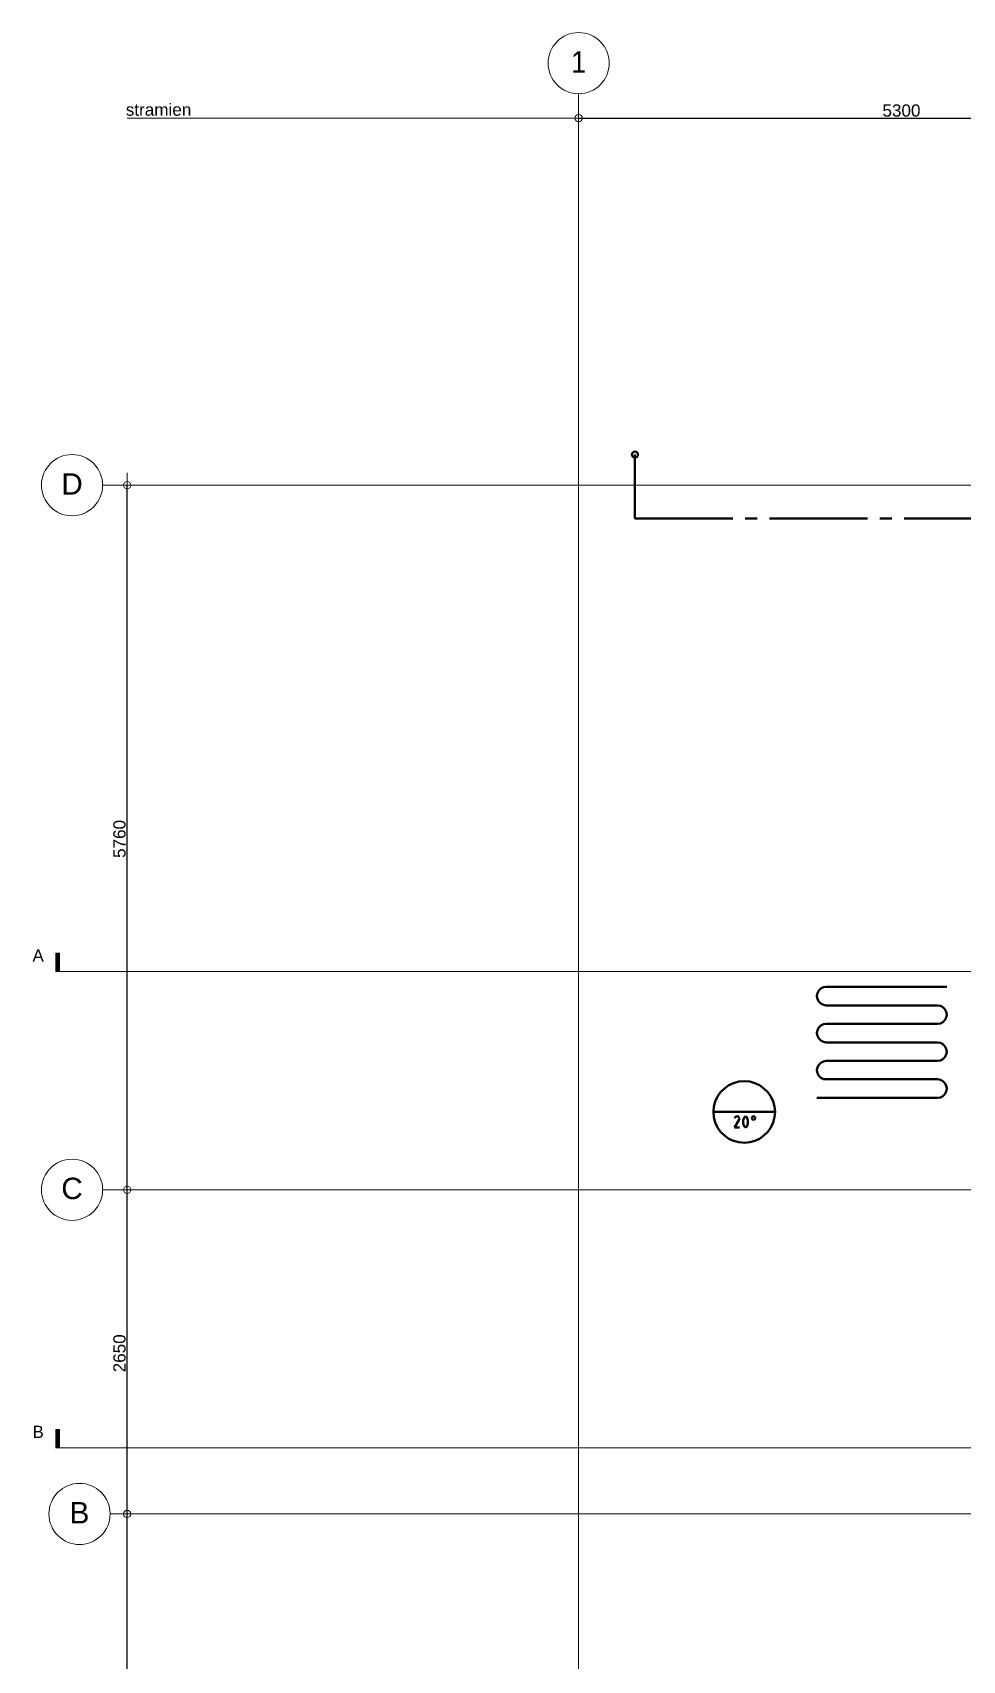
# Model space of a CAD drawing. Header units: metres. Extents: x -4.5 to 35.1, y -3.6 to 25.4.
# Drawn here: x -4.46 to 3.14, y 11.65 to 24.96 of the extents above; entities that cross this region are included whole.
import ezdxf

# ---------------------------------------------------------------- set-up
doc = ezdxf.new("R2010")
doc.units = ezdxf.units.M
doc.header["$PDMODE"] = 65
doc.linetypes.add('STRICHPUNKT2_S5', pattern=[1.1, 0.8, -0.1, 0.1, -0.1])
doc.layers.add('New_A Stramien', color=7, linetype='Continuous', lineweight=13)
doc.layers.add('Standard', color=7, linetype='Continuous', lineweight=25)
doc.styles.add('ARIAL', font='ARIAL.TTF')
doc.dimstyles.new('_DIMSTYLE_2', dxfattribs={"dimtxt": 0.1, "dimasz": 0.2, "dimexe": 0, "dimexo": 0, "dimgap": 0.05, "dimtad": 2, "dimdec": 0, "dimlfac": 1000, "dimrnd": 1, "dimdsep": 46, "dimtxsty": 'ARIAL', "dimblk1": 'ALL_ML_KREIS', "dimblk2": 'ALL_ML_KREIS', "dimsah": 1, "dimcen": 0, "dimclrd": 9, "dimclre": 9, "dimclrt": 9, "dimadec": 0, "dimazin": 0, "dimtfac": 1, "dimtdec": 0, "dimtix": 1, "dimtmove": 2, "dimatfit": 3, "dimfxl": 0, "dimtzin": 0, "dimlwd": 0, "dimlwe": 13, "dimarcsym": 0})
doc.dimstyles.new('_DIMSTYLE_3', dxfattribs={"dimtxt": 0.1, "dimasz": 0.2, "dimexe": 0, "dimexo": 0, "dimgap": 0.05, "dimtad": 2, "dimdec": 0, "dimlfac": 1000, "dimrnd": 1, "dimdsep": 46, "dimtxsty": 'ARIAL', "dimblk1": 'ALL_ML_KREIS', "dimblk2": 'ALL_ML_KREIS', "dimsah": 1, "dimcen": 0, "dimclrd": 9, "dimclre": 9, "dimclrt": 9, "dimadec": 0, "dimazin": 0, "dimtfac": 1, "dimtdec": 0, "dimtix": 1, "dimtmove": 2, "dimatfit": 3, "dimfxl": 0, "dimtzin": 0, "dimlwd": 0, "dimlwe": 13, "dimarcsym": 0})

# ---------------------------------------------------------------- blocks, each defined once
blk = doc.blocks.new('COMPLEXOBJECT_0')
at = {"layer": 'Standard', "color": 252, "linetype": 'Continuous', "lineweight": 13, "insert": (-4.14, 21.27), "char_height": 0.175, "width": 0.26487, "attachment_point": 5, "style": 'ARIAL'}
blk.add_mtext('\\W0.99;D', dxfattribs=at)
blk = doc.blocks.new('ALL_ML_KREIS')
at = {"color": 0, "linetype": 'ByBlock', "lineweight": -2}
for p, q in [((-1, 0), (0.5, 0)), ((0, -0.5), (0, 0.5))]:
    blk.add_line(p, q, dxfattribs=at)
blk.add_circle((0, 0), 0.15, dxfattribs=at)
blk = doc.blocks.new('*D5')
at = {"layer": 'DEFPOINTS', "color": 252, "linetype": 'Continuous', "lineweight": 13}
for p in [(0, 24.26), (0, 24.26), (5.3, 24.26)]:
    blk.add_point(p, dxfattribs=at)
at = {"layer": 'Standard', "color": 9, "linetype": 'Continuous', "lineweight": -2}
for p, q in [((0, 24.26), (0, 24.26)), ((5.3, 24.26), (5.3, 24.26))]:
    blk.add_line(p, q, dxfattribs=at)
at = {"layer": 'Standard', "color": 252, "linetype": 'Continuous', "lineweight": -2}
blk.add_line((0, 24.26), (5.3, 24.26), dxfattribs=at)
at = {"layer": 'Standard', "color": 9, "linetype": 'Continuous', "lineweight": 13, "xscale": 0.2, "yscale": 0.2, "zscale": 0.2, "rotation": 180}
blk.add_blockref('ALL_ML_KREIS', (0, 24.26), dxfattribs=at)
at = {"layer": 'Standard', "color": 9, "linetype": 'Continuous', "lineweight": 13, "xscale": 0.2, "yscale": 0.2, "zscale": 0.2}
blk.add_blockref('ALL_ML_KREIS', (5.3, 24.26), dxfattribs=at)
at = {"layer": 'Standard', "color": 9, "linetype": 'Continuous', "lineweight": 13, "insert": (2.638, 24.322), "char_height": 0.1, "width": 0.4, "attachment_point": 5, "style": 'ARIAL'}
blk.add_mtext('\\A1;{5300}', dxfattribs=at)
blk = doc.blocks.new('*D8')
at = {"layer": 'DEFPOINTS', "color": 252, "linetype": 'Continuous', "lineweight": 13}
for p in [(-3.69, 21.26), (-3.69, 15.5), (-3.69, 15.5)]:
    blk.add_point(p, dxfattribs=at)
at = {"layer": 'Standard', "color": 9, "linetype": 'Continuous', "lineweight": -2}
for p, q in [((-3.69, 21.26), (-3.69, 21.26)), ((-3.69, 15.5), (-3.69, 15.5))]:
    blk.add_line(p, q, dxfattribs=at)
at = {"layer": 'Standard', "color": 252, "linetype": 'Continuous', "lineweight": -2}
blk.add_line((-3.69, 15.5), (-3.69, 21.26), dxfattribs=at)
at = {"layer": 'Standard', "color": 9, "linetype": 'Continuous', "lineweight": 13, "xscale": 0.2, "yscale": 0.2, "zscale": 0.2}
for p, rotation in [((-3.69, 21.26), 90), ((-3.69, 15.5), -90.00000000000001)]:
    blk.add_blockref('ALL_ML_KREIS', p, dxfattribs=dict(at, rotation=rotation))
at = {"layer": 'Standard', "color": 9, "linetype": 'Continuous', "lineweight": 13, "insert": (-3.752, 18.368), "char_height": 0.1, "width": 0.4, "attachment_point": 5, "rotation": 90, "style": 'ARIAL'}
blk.add_mtext('\\A1;{5760}', dxfattribs=at)
blk = doc.blocks.new('NSY101')
at = {"color": 0, "linetype": 'ByBlock', "lineweight": -2}
blk.add_circle((0, 0), 0.05, dxfattribs=at)
blk = doc.blocks.new('COMPLEXOBJECT_1')
at = {"layer": 'Standard', "color": 252, "linetype": 'Continuous', "lineweight": 13, "insert": (0, 24.72), "char_height": 0.175, "width": 0.21605, "attachment_point": 5, "style": 'ARIAL'}
blk.add_mtext('\\W0.90;1', dxfattribs=at)
blk = doc.blocks.new('*D12')
at = {"layer": 'DEFPOINTS', "color": 252, "linetype": 'Continuous', "lineweight": 13}
for p in [(0, 24.26), (0, 24.26), (5.3, 24.26)]:
    blk.add_point(p, dxfattribs=at)
at = {"layer": 'Standard', "color": 9, "linetype": 'Continuous', "lineweight": -2}
for p, q in [((0, 24.26), (0, 24.26)), ((5.3, 24.26), (5.3, 24.26))]:
    blk.add_line(p, q, dxfattribs=at)
at = {"layer": 'Standard', "color": 252, "linetype": 'Continuous', "lineweight": -2}
blk.add_line((0, 24.26), (5.3, 24.26), dxfattribs=at)
at = {"layer": 'Standard', "color": 9, "linetype": 'Continuous', "lineweight": 13, "xscale": 0.2, "yscale": 0.2, "zscale": 0.2, "rotation": 180}
blk.add_blockref('ALL_ML_KREIS', (0, 24.26), dxfattribs=at)
at = {"layer": 'Standard', "color": 9, "linetype": 'Continuous', "lineweight": 13, "xscale": 0.2, "yscale": 0.2, "zscale": 0.2}
blk.add_blockref('ALL_ML_KREIS', (5.3, 24.26), dxfattribs=at)
at = {"layer": 'Standard', "color": 9, "linetype": 'Continuous', "lineweight": 13, "insert": (2.638, 24.322), "char_height": 0.1, "width": 0.4, "attachment_point": 5, "style": 'ARIAL'}
blk.add_mtext('\\A1;{5300}', dxfattribs=at)
blk = doc.blocks.new('*D13')
at = {"layer": 'DEFPOINTS', "color": 252, "linetype": 'Continuous', "lineweight": 13}
for p in [(-3.69, 12.85), (-3.69, 1), (-3.69, 1)]:
    blk.add_point(p, dxfattribs=at)
at = {"layer": 'Standard', "color": 9, "linetype": 'Continuous', "lineweight": -2}
for p, q in [((-3.69, 12.85), (-3.69, 12.85)), ((-3.69, 1), (-3.69, 1))]:
    blk.add_line(p, q, dxfattribs=at)
at = {"layer": 'Standard', "color": 252, "linetype": 'Continuous', "lineweight": -2}
blk.add_line((-3.69, 1), (-3.69, 12.85), dxfattribs=at)
at = {"layer": 'Standard', "color": 9, "linetype": 'Continuous', "lineweight": 13, "xscale": 0.2, "yscale": 0.2, "zscale": 0.2}
for p, rotation in [((-3.69, 12.85), 90), ((-3.69, 1), -90.00000000000001)]:
    blk.add_blockref('ALL_ML_KREIS', p, dxfattribs=dict(at, rotation=rotation))
at = {"layer": 'Standard', "color": 9, "linetype": 'Continuous', "lineweight": 13, "insert": (-3.752, 6.909), "char_height": 0.1, "width": 0.5, "attachment_point": 5, "rotation": 90, "style": 'ARIAL'}
blk.add_mtext('\\A1;{11850}', dxfattribs=at)
blk = doc.blocks.new('*D14')
at = {"layer": 'DEFPOINTS', "color": 252, "linetype": 'Continuous', "lineweight": 13}
for p in [(-3.69, 15.5), (-3.69, 12.85), (-3.69, 12.85)]:
    blk.add_point(p, dxfattribs=at)
at = {"layer": 'Standard', "color": 9, "linetype": 'Continuous', "lineweight": -2}
for p, q in [((-3.69, 15.5), (-3.69, 15.5)), ((-3.69, 12.85), (-3.69, 12.85))]:
    blk.add_line(p, q, dxfattribs=at)
at = {"layer": 'Standard', "color": 252, "linetype": 'Continuous', "lineweight": -2}
blk.add_line((-3.69, 12.85), (-3.69, 15.5), dxfattribs=at)
at = {"layer": 'Standard', "color": 9, "linetype": 'Continuous', "lineweight": 13, "xscale": 0.2, "yscale": 0.2, "zscale": 0.2}
for p, rotation in [((-3.69, 15.5), 90), ((-3.69, 12.85), -90.00000000000001)]:
    blk.add_blockref('ALL_ML_KREIS', p, dxfattribs=dict(at, rotation=rotation))
at = {"layer": 'Standard', "color": 9, "linetype": 'Continuous', "lineweight": 13, "insert": (-3.752, 14.163), "char_height": 0.1, "width": 0.4, "attachment_point": 5, "rotation": 90, "style": 'ARIAL'}
blk.add_mtext('\\A1;{2650}', dxfattribs=at)
blk = doc.blocks.new('*D15')
at = {"layer": 'DEFPOINTS', "color": 252, "linetype": 'Continuous', "lineweight": 13}
for p in [(-3.69, 21.26), (-3.69, 15.5), (-3.69, 15.5)]:
    blk.add_point(p, dxfattribs=at)
at = {"layer": 'Standard', "color": 9, "linetype": 'Continuous', "lineweight": -2}
for p, q in [((-3.69, 21.26), (-3.69, 21.26)), ((-3.69, 15.5), (-3.69, 15.5))]:
    blk.add_line(p, q, dxfattribs=at)
at = {"layer": 'Standard', "color": 252, "linetype": 'Continuous', "lineweight": -2}
blk.add_line((-3.69, 15.5), (-3.69, 21.26), dxfattribs=at)
at = {"layer": 'Standard', "color": 9, "linetype": 'Continuous', "lineweight": 13, "xscale": 0.2, "yscale": 0.2, "zscale": 0.2}
for p, rotation in [((-3.69, 21.26), 90), ((-3.69, 15.5), -90.00000000000001)]:
    blk.add_blockref('ALL_ML_KREIS', p, dxfattribs=dict(at, rotation=rotation))
at = {"layer": 'Standard', "color": 9, "linetype": 'Continuous', "lineweight": 13, "insert": (-3.752, 18.368), "char_height": 0.1, "width": 0.4, "attachment_point": 5, "rotation": 90, "style": 'ARIAL'}
blk.add_mtext('\\A1;{5760}', dxfattribs=at)
blk = doc.blocks.new('COMPLEXOBJECT_5')
at = {"layer": 'Standard', "color": 252, "linetype": 'Continuous', "lineweight": 13, "insert": (-4.14, 15.51), "char_height": 0.175, "width": 0.26487, "attachment_point": 5, "style": 'ARIAL'}
blk.add_mtext('\\W0.99;C', dxfattribs=at)
blk = doc.blocks.new('COMPLEXOBJECT_6')
at = {"layer": 'Standard', "color": 252, "linetype": 'Continuous', "lineweight": 13, "insert": (-4.079, 12.86), "char_height": 0.175, "width": 0.24966, "attachment_point": 5, "style": 'ARIAL'}
blk.add_mtext('\\W0.99;B', dxfattribs=at)

msp = doc.modelspace()

# ---------------------------------------------------------------- hatches: boundary and pattern name
at = {"layer": 'Standard', "linetype": 'Continuous', "lineweight": 13}
for points in [[(-4.2721, 17.284), (-4.2421, 17.284), (-4.2421, 17.434), (-4.2721, 17.434)], [(-4.2721, 17.284), (-4.2421, 17.284), (-4.2421, 17.434), (-4.2721, 17.434)], [(-4.2721, 13.3895), (-4.2421, 13.3895), (-4.2421, 13.5395), (-4.2721, 13.5395)]]:
    msp.add_hatch(color=0, dxfattribs=at).paths.add_polyline_path(points)

# ---------------------------------------------------------------- linework, layer by layer
at = {"layer": 'New_A Stramien', "color": 252, "linetype": 'Continuous', "lineweight": 13}
for p, q in [((0, 23.46), (0, 24.46)), ((0, 23.46), (0, 24.46)), ((0, -1.8), (0, 23.46)), ((0, -1.8), (0, 23.46)), ((0, -1.8), (0, 23.46)), ((-2.89, 21.26), (-3.89, 21.26)), ((-2.89, 21.26), (-3.89, 21.26)), ((-2.89, 21.26), (25.9, 21.26)), ((-2.89, 21.26), (25.9, 21.26)), ((-2.89, 21.26), (25.9, 21.26)), ((-2.89, 15.5), (-3.89, 15.5)), ((-2.89, 15.5), (25.9, 15.5)), ((-2.89, 15.5), (25.9, 15.5)), ((-2.8287, 12.85), (-3.8287, 12.85)), ((-2.8287, 12.85), (25.9613, 12.85)), ((-2.8287, 12.85), (25.9613, 12.85))]:
    msp.add_line(p, q, dxfattribs=at)
for centre, start, end in [((0, 24.71), 90, 270), ((0, 24.71), 90, 270), ((0, 24.71), 270, 90), ((0, 24.71), 270, 90), ((-4.14, 21.26), 0, 180), ((-4.14, 21.26), 0, 180), ((-4.14, 21.26), 180, 0), ((-4.14, 21.26), 180, 0), ((-4.14, 15.5), 0, 180), ((-4.14, 15.5), 180, 0), ((-4.0787, 12.85), 0, 180), ((-4.0787, 12.85), 180, 0)]:
    msp.add_arc(centre, 0.25, start, end, dxfattribs=at)
at = {"layer": 'Standard', "color": 252, "linetype": 'Continuous', "lineweight": 13}
for p, q in [((0, 24.26), (-3.69, 24.26)), ((0, 24.26), (-3.69, 24.26)), ((-4.2421, 17.434), (-4.2721, 17.434)), ((-4.2721, 17.434), (-4.2721, 17.284)), ((-4.2421, 17.434), (-4.2721, 17.434)), ((-4.2721, 17.434), (-4.2721, 17.284)), ((-4.2421, 17.284), (-4.2421, 17.434)), ((-4.2421, 17.284), (-4.2421, 17.434)), ((-4.2721, 17.284), (-4.2421, 17.284)), ((-4.2721, 17.284), (-3.7621, 17.284)), ((-4.2721, 17.284), (-4.2421, 17.284)), ((-4.2721, 17.284), (-3.7621, 17.284)), ((-4.1221, 17.284), (26.8317, 17.284)), ((-4.1221, 17.284), (26.8317, 17.284)), ((-4.1221, 17.284), (26.8317, 17.284)), ((-4.2421, 13.5395), (-4.2721, 13.5395)), ((-4.2721, 13.5395), (-4.2721, 13.3895)), ((-4.2421, 13.3895), (-4.2421, 13.5395)), ((-4.2721, 13.3895), (-4.2421, 13.3895)), ((-4.2721, 13.3895), (-3.7621, 13.3895)), ((-4.1221, 13.3895), (26.8317, 13.3895)), ((-4.1221, 13.3895), (26.8317, 13.3895))]:
    msp.add_line(p, q, dxfattribs=at)
at = {"layer": 'Standard', "color": 5, "linetype": 'STRICHPUNKT2_S5', "lineweight": 50}
for p, q in [((0.46, 21.51), (0.46, 20.9863)), ((0.46, 20.9863), (9.755, 20.9863))]:
    msp.add_line(p, q, dxfattribs=at)
at = {"layer": 'Standard', "color": 52, "linetype": 'Continuous', "lineweight": 50}
for p, q in [((1.952, 17.1073), (1.9477, 17.0844)), ((1.9477, 17.0844), (1.9477, 17.0823)), ((1.9477, 17.0823), (1.952, 17.0594)), ((1.9624, 17.1282), (1.952, 17.1073)), ((1.952, 17.0594), (1.9624, 17.0386)), ((1.9791, 17.1448), (1.9624, 17.1282)), ((1.9624, 17.0386), (1.9791, 17.0219)), ((1.9999, 17.1553), (1.9791, 17.1448)), ((2.0228, 17.1594), (1.9999, 17.1553)), ((3.0084, 17.1594), (2.0228, 17.1594)), ((1.9791, 17.0219), (1.9999, 17.0115)), ((1.9999, 17.0115), (2.0228, 17.0074)), ((2.0228, 17.0074), (2.9333, 17.0074)), ((2.9333, 17.0074), (2.9562, 17.0032)), ((2.9562, 17.0032), (2.977, 16.9928)), ((2.977, 16.9928), (2.9937, 16.9761)), ((2.9937, 16.9761), (3.0041, 16.9553)), ((3.0041, 16.9073), (2.9937, 16.8865)), ((3.0041, 16.9553), (3.0084, 16.9324)), ((3.0084, 16.9303), (3.0041, 16.9073)), ((3.0084, 16.9324), (3.0084, 16.9303)), ((1.952, 16.8052), (1.9477, 16.7823)), ((1.9477, 16.7823), (1.9477, 16.7802)), ((1.9477, 16.7802), (1.952, 16.7573)), ((1.9624, 16.8261), (1.952, 16.8052)), ((1.9791, 16.8427), (1.9624, 16.8261)), ((1.9999, 16.8532), (1.9791, 16.8427)), ((2.0228, 16.8552), (1.9999, 16.8532)), ((2.9333, 16.8552), (2.0228, 16.8552)), ((2.9562, 16.8594), (2.9333, 16.8552)), ((2.977, 16.8698), (2.9562, 16.8594)), ((2.9937, 16.8865), (2.977, 16.8698)), ((1.952, 16.7573), (1.9624, 16.7365)), ((1.9624, 16.7365), (1.9791, 16.7198)), ((1.9791, 16.7198), (1.9999, 16.7094)), ((1.9999, 16.7094), (2.0228, 16.7052)), ((2.0228, 16.7052), (2.9333, 16.7052)), ((2.9333, 16.7052), (2.9562, 16.7011)), ((2.9562, 16.7011), (2.977, 16.6907)), ((2.977, 16.6907), (2.9937, 16.674)), ((2.9937, 16.674), (3.0041, 16.6532)), ((3.0041, 16.6532), (3.0084, 16.6302)), ((1.9624, 16.5219), (1.952, 16.5011)), ((1.9791, 16.5385), (1.9624, 16.5219)), ((1.9999, 16.549), (1.9791, 16.5385)), ((2.0228, 16.5532), (1.9999, 16.549)), ((2.9333, 16.5532), (2.0228, 16.5532)), ((2.9562, 16.5573), (2.9333, 16.5532)), ((2.977, 16.5677), (2.9562, 16.5573)), ((2.9937, 16.5844), (2.977, 16.5677)), ((3.0041, 16.6052), (2.9937, 16.5844)), ((3.0084, 16.6282), (3.0041, 16.6052)), ((3.0084, 16.6302), (3.0084, 16.6282)), ((1.2663, 16.3719), (1.2268, 16.3552)), ((1.3101, 16.3844), (1.2663, 16.3719)), ((1.3541, 16.3886), (1.3101, 16.3844)), ((1.3978, 16.3844), (1.3541, 16.3886)), ((1.4393, 16.3719), (1.3978, 16.3844)), ((1.4791, 16.3552), (1.4393, 16.3719)), ((1.952, 16.5011), (1.9477, 16.4781)), ((1.9477, 16.4781), (1.9477, 16.476)), ((1.9477, 16.476), (1.952, 16.4531)), ((1.952, 16.4531), (1.9624, 16.4323)), ((1.9624, 16.4323), (1.9791, 16.4156)), ((1.9791, 16.4156), (1.9999, 16.4052)), ((1.9999, 16.4052), (2.0228, 16.4031)), ((2.0228, 16.4031), (2.9333, 16.4031)), ((2.9333, 16.4031), (2.9562, 16.399)), ((2.9562, 16.399), (2.977, 16.3886)), ((2.977, 16.3886), (2.9937, 16.3719)), ((2.9937, 16.3719), (3.0041, 16.3511)), ((1.1351, 16.2615), (1.1165, 16.2219)), ((1.1602, 16.299), (1.1351, 16.2615)), ((1.1916, 16.3281), (1.1602, 16.299)), ((1.2268, 16.3552), (1.1916, 16.3281)), ((1.5143, 16.3281), (1.4791, 16.3552)), ((1.5457, 16.299), (1.5143, 16.3281)), ((1.5708, 16.2615), (1.5457, 16.299)), ((1.5894, 16.2219), (1.5708, 16.2615)), ((2.9333, 16.2511), (1.9477, 16.2511)), ((2.9562, 16.2552), (2.9333, 16.2511)), ((2.977, 16.2656), (2.9562, 16.2552)), ((2.9937, 16.2823), (2.977, 16.2656)), ((3.0041, 16.3031), (2.9937, 16.2823)), ((3.0041, 16.3511), (3.0084, 16.3281)), ((3.0084, 16.3261), (3.0041, 16.3031)), ((3.0084, 16.3281), (3.0084, 16.3261)), ((1.1061, 16.1802), (1.1018, 16.1364)), ((1.1018, 16.1364), (1.606, 16.1364)), ((1.1018, 16.1364), (1.1061, 16.0927)), ((1.1165, 16.2219), (1.1061, 16.1802)), ((1.6018, 16.1802), (1.5894, 16.2219)), ((1.606, 16.1364), (1.6018, 16.1802)), ((1.6018, 16.0927), (1.606, 16.1364)), ((1.1061, 16.0927), (1.1165, 16.0489)), ((1.1165, 16.0489), (1.1351, 16.0094)), ((1.1351, 16.0094), (1.1602, 15.9739)), ((1.1602, 15.9739), (1.1916, 15.9427)), ((1.281, 16.0969), (1.2728, 16.0864)), ((1.3101, 16.0698), (1.2728, 16.0094)), ((1.2728, 16.0094), (1.3143, 16.0094)), ((1.2934, 16.101), (1.281, 16.0969)), ((1.3039, 16.0989), (1.2934, 16.101)), ((1.3101, 16.0906), (1.3039, 16.0989)), ((1.3143, 16.0802), (1.3101, 16.0906)), ((1.3101, 16.0698), (1.3143, 16.0802)), ((1.3541, 16.0948), (1.3456, 16.0698)), ((1.3456, 16.0698), (1.3456, 16.0406)), ((1.3456, 16.0406), (1.3541, 16.0156)), ((1.3642, 16.101), (1.3541, 16.0948)), ((1.3541, 16.0156), (1.3642, 16.0094)), ((1.3747, 16.0948), (1.3642, 16.101)), ((1.3642, 16.0094), (1.3747, 16.0156)), ((1.3831, 16.0698), (1.3747, 16.0948)), ((1.3747, 16.0156), (1.3831, 16.0406)), ((1.3831, 16.0406), (1.3831, 16.0698)), ((1.4184, 16.0969), (1.4145, 16.0864)), ((1.4145, 16.0864), (1.4184, 16.076)), ((1.4289, 16.101), (1.4184, 16.0969)), ((1.4184, 16.076), (1.4289, 16.0698)), ((1.4393, 16.0969), (1.4289, 16.101)), ((1.4289, 16.0698), (1.4393, 16.076)), ((1.4455, 16.0864), (1.4393, 16.0969)), ((1.4393, 16.076), (1.4455, 16.0864)), ((1.5143, 15.9427), (1.5457, 15.9739)), ((1.5457, 15.9739), (1.5708, 16.0094)), ((1.5708, 16.0094), (1.5894, 16.0489)), ((1.5894, 16.0489), (1.6018, 16.0927)), ((1.1916, 15.9427), (1.2268, 15.9177)), ((1.2268, 15.9177), (1.2663, 15.8989)), ((1.2663, 15.8989), (1.3101, 15.8885)), ((1.3101, 15.8885), (1.3541, 15.8844)), ((1.3541, 15.8844), (1.3978, 15.8885)), ((1.3978, 15.8885), (1.4393, 15.8989)), ((1.4393, 15.8989), (1.4791, 15.9177)), ((1.4791, 15.9177), (1.5143, 15.9427))]:
    msp.add_line(p, q, dxfattribs=at)
at = {"layer": 'Standard', "color": 5, "linetype": 'Continuous', "lineweight": 50}
msp.add_circle((0.46, 21.51), 0.025, dxfattribs=at)

# ---------------------------------------------------------------- block references
at = {"layer": 'New_A Stramien', "color": 252, "linetype": 'Continuous', "lineweight": 13, "xscale": 1e-09, "yscale": 1e-09, "zscale": 1e-09}
for p in [(0, 23.46), (0, 23.46), (0, 23.46), (0, 23.46), (-2.89, 21.26), (-2.89, 21.26), (-2.89, 21.26), (-2.89, 21.26), (-2.89, 15.5), (-2.89, 15.5), (-2.8287, 12.85), (-2.8287, 12.85)]:
    msp.add_blockref('NSY101', p, dxfattribs=at)
at = {"layer": 'Standard', "color": 252, "linetype": 'Continuous', "lineweight": 13}
for name in ['COMPLEXOBJECT_1', 'COMPLEXOBJECT_0', 'COMPLEXOBJECT_5', 'COMPLEXOBJECT_6']:
    msp.add_blockref(name, (0, 0), dxfattribs=at)

# ---------------------------------------------------------------- texts
at = {"layer": 'Standard', "color": 252, "linetype": 'Continuous', "lineweight": 13, "char_height": 0.1, "style": 'ARIAL'}
for s, insert, width, attachment_point in [('\\W1.00;stramien', (-3.1652, 24.2784), 0.588485, 9), ('\\W1.00;stramien', (-3.1652, 24.2784), 0.588485, 9), ('\\W0.99;A', (-4.4628, 17.4157), 0.142664, 4), ('\\W0.99;A', (-4.4628, 17.4157), 0.142664, 4), ('\\W0.99;B', (-4.4628, 13.5211), 0.142664, 4)]:
    msp.add_mtext(s, dxfattribs=dict(at, insert=insert, width=width, attachment_point=attachment_point))

# ---------------------------------------------------------------- dimensions: what is measured, and where the dimension line sits
at = {"layer": 'Standard', "color": 252, "linetype": 'Continuous', "lineweight": 13}
for dimstyle, picture in [('_DIMSTYLE_2', '*D5'), ('_DIMSTYLE_3', '*D12')]:
    dim = msp.add_linear_dim(base=(5.3, 24.26), p1=(0, 24.26), p2=(5.3, 24.26), dimstyle=dimstyle, override={"dimpost": '<>', "dimclrd": 9, "dimclre": 9, "dimclrt": 9, "dimlwd": 0, "dimlwe": 13}, dxfattribs=at)
    dim.commit()
    dim.dimension.update_dxf_attribs({"geometry": picture, "text_midpoint": (2.638, 24.3218), "dimtype": 160})
for base, p1, p2, picture, middle in [((-3.69, 21.26), (-3.69, 15.5), (-3.69, 21.26), '*D8', (-3.7517, 18.368)), ((-3.69, 21.26), (-3.69, 15.5), (-3.69, 21.26), '*D15', (-3.7517, 18.368)), ((-3.69, 15.5), (-3.69, 12.85), (-3.69, 15.5), '*D14', (-3.7517, 14.163)), ((-3.69, 12.85), (-3.69, 1), (-3.69, 12.85), '*D13', (-3.7517, 6.9091))]:
    dim = msp.add_linear_dim(base=base, p1=p1, p2=p2, angle=90, dimstyle='_DIMSTYLE_3', override={"dimpost": '<>', "dimclrd": 9, "dimclre": 9, "dimclrt": 9, "dimlwd": 0, "dimlwe": 13}, dxfattribs=at)
    dim.commit()
    dim.dimension.update_dxf_attribs({"geometry": picture, "text_midpoint": middle, "dimtype": 160})

doc.saveas('drawing.dxf')
